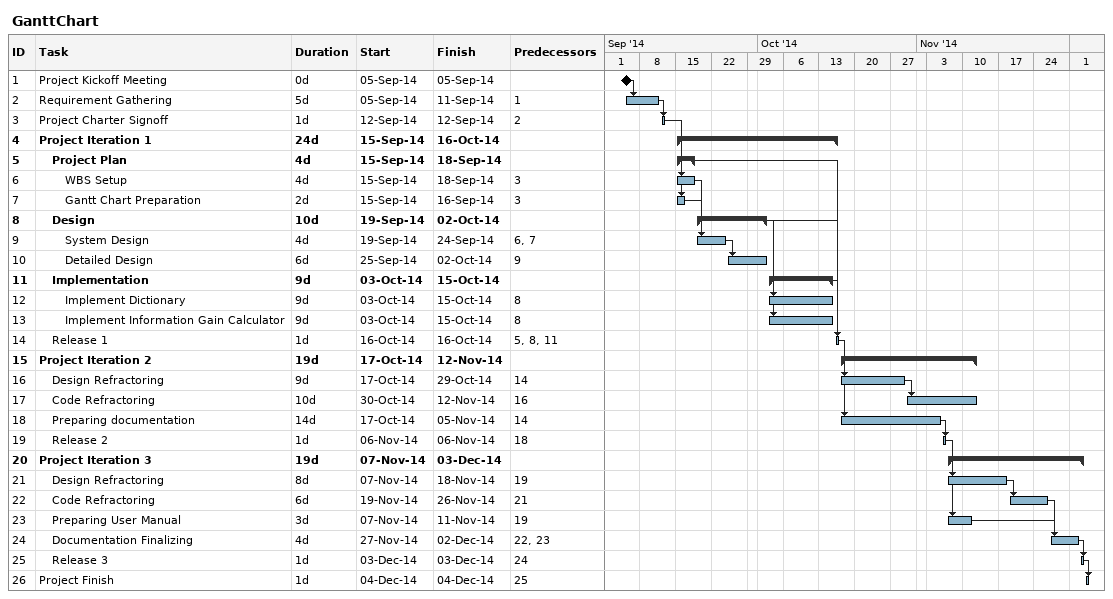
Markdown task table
GanttChart

| ID | Level | Task | Duration | Start | Finish | Predecessors |
|---|---|---|---|---|---|---|
| 1 | 1 | Project Kickoff Meeting | 0d | 2014-09-05 | 2014-09-05 |  |
| 2 | 1 | Requirement Gathering | 5d | 2014-09-05 | 2014-09-11 | 1 |
| 3 | 1 | Project Charter Signoff | 1d | 2014-09-12 | 2014-09-12 | 2 |
| 4 | 1 | **Project Iteration 1** | 24d | 2014-09-15 | 2014-10-16 |  |
| 5 | 2 | **Project Plan** | 4d | 2014-09-15 | 2014-09-18 |  |
| 6 | 3 | WBS Setup | 4d | 2014-09-15 | 2014-09-18 | 3 |
| 7 | 3 | Gantt Chart Preparation | 2d | 2014-09-15 | 2014-09-16 | 3 |
| 8 | 2 | **Design** | 10d | 2014-09-19 | 2014-10-02 |  |
| 9 | 3 | System Design | 4d | 2014-09-19 | 2014-09-24 | 6, 7 |
| 10 | 3 | Detailed Design | 6d | 2014-09-25 | 2014-10-02 | 9 |
| 11 | 2 | **Implementation** | 9d | 2014-10-03 | 2014-10-15 |  |
| 12 | 3 | Implement Dictionary | 9d | 2014-10-03 | 2014-10-15 | 8 |
| 13 | 3 | Implement Information Gain Calculator | 9d | 2014-10-03 | 2014-10-15 | 8 |
| 14 | 2 | Release 1 | 1d | 2014-10-16 | 2014-10-16 | 5, 8, 11 |
| 15 | 1 | **Project Iteration 2** | 19d | 2014-10-17 | 2014-11-12 |  |
| 16 | 2 | Design Refractoring | 9d | 2014-10-17 | 2014-10-29 | 14 |
| 17 | 2 | Code Refractoring | 10d | 2014-10-30 | 2014-11-12 | 16 |
| 18 | 2 | Preparing documentation | 14d | 2014-10-17 | 2014-11-05 | 14 |
| 19 | 2 | Release 2 | 1d | 2014-11-06 | 2014-11-06 | 18 |
| 20 | 1 | **Project Iteration 3** | 19d | 2014-11-07 | 2014-12-03 |  |
| 21 | 2 | Design Refractoring | 8d | 2014-11-07 | 2014-11-18 | 19 |
| 22 | 2 | Code Refractoring | 6d | 2014-11-19 | 2014-11-26 | 21 |
| 23 | 2 | Preparing User Manual | 3d | 2014-11-07 | 2014-11-11 | 19 |
| 24 | 2 | Documentation Finalizing | 4d | 2014-11-27 | 2014-12-02 | 22, 23 |
| 25 | 2 | Release 3 | 1d | 2014-12-03 | 2014-12-03 | 24 |
| 26 | 1 | Project Finish | 1d | 2014-12-04 | 2014-12-04 | 25 |
